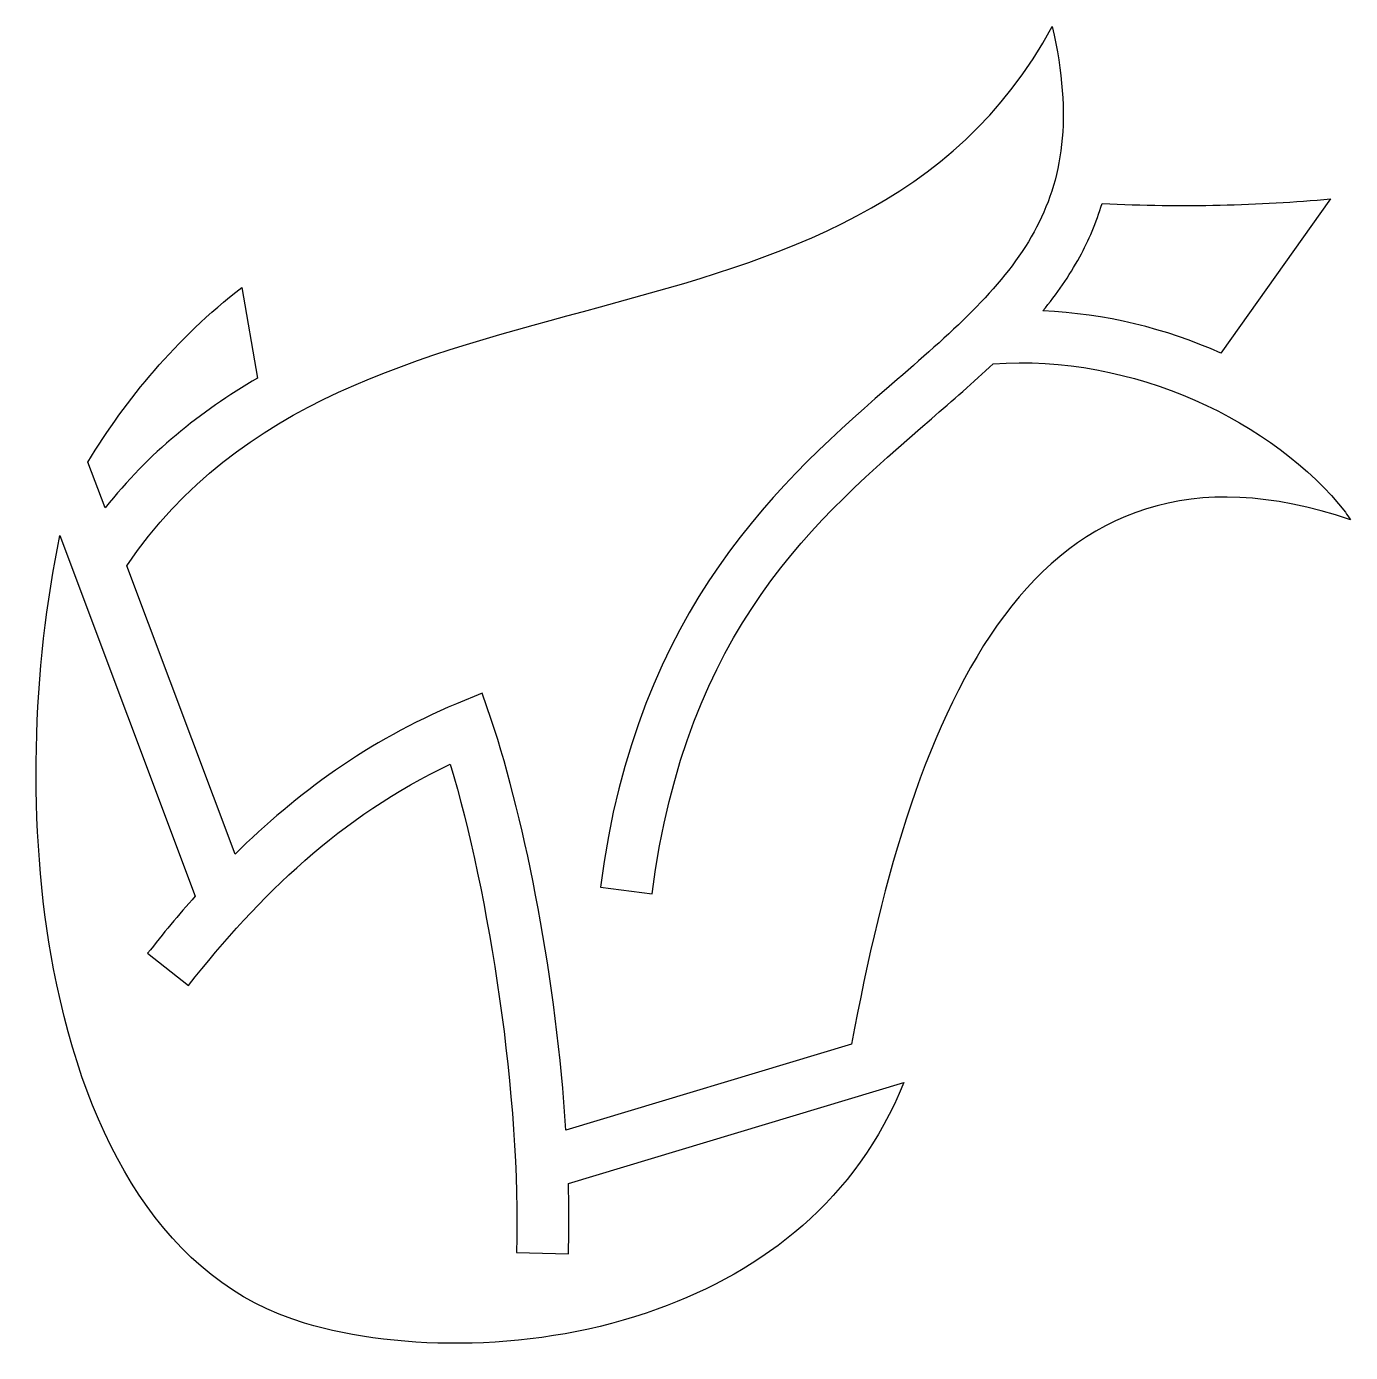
# Model space of a CAD drawing. Header units: centimetres. Extents: x -10.1 to 9.9, y -10.1 to 10.
import ezdxf

# ---------------------------------------------------------------- set-up
doc = ezdxf.new("R2010")
doc.units = ezdxf.units.CM
doc.header["$MEASUREMENT"] = 0
doc.layers.add('Layer 1', color=7, linetype='Continuous')

msp = doc.modelspace()

# ---------------------------------------------------------------- linework, layer by layer
at = {"layer": 'Layer 1'}
for points, knots in [([(5.40277, 9.99507), (2.45038, 4.54347), (-5.22651, 6.84491), (-8.61808, 1.82473), (-8.61808, 1.82473), (-8.61808, 1.82473), (-6.97859, -2.54665), (-6.97859, -2.54665), (-6.97859, -2.54665), (-6.05047, -1.62794), (-4.96372, -0.82675), (-3.62341, -0.26705), (-3.62341, -0.26705), (-3.62341, -0.26705), (-3.23302, -0.10394), (-3.23302, -0.10394), (-3.23302, -0.10394), (-3.23302, -0.10394), (-3.09808, -0.50496), (-3.09808, -0.50496), (-3.09808, -0.50496), (-2.56782, -2.08162), (-2.10755, -4.49257), (-1.96545, -6.72495), (-1.96545, -6.72495), (-1.96545, -6.72495), (2.36166, -5.42221), (2.36166, -5.42221), (2.36166, -5.42221), (3.30395, -0.33157), (5.07576, 4.1592), (9.92002, 2.52224), (9.92002, 2.52224), (9.89523, 2.56019), (9.86879, 2.59823), (9.84226, 2.6355), (9.84226, 2.6355), (8.77794, 4.00301), (6.60608, 5.0454), (4.5054, 4.88491), (4.5054, 4.88491), (4.20795, 4.60323), (3.89228, 4.33053), (3.57113, 4.05209), (3.57113, 4.05209), (1.81576, 2.52995), (-0.13986, 0.87617), (-0.66148, -3.14809), (-0.66148, -3.14809), (-0.66148, -3.14809), (-1.44424, -3.04663), (-1.44424, -3.04663), (-1.44424, -3.04663), (-0.89302, 1.2058), (1.30068, 3.12684), (3.05458, 4.64776), (3.05458, 4.64776), (3.93151, 5.40813), (4.6864, 6.07768), (5.12608, 6.88266), (5.12608, 6.88266), (5.55408, 7.66631), (5.72149, 8.59076), (5.40279, 9.99508), (5.40279, 9.99508), (5.40279, 9.99508), (5.40277, 9.99507), (5.40277, 9.99507)], [0, 0, 0, 0, 0.05555556, 0.05555556, 0.05555556, 0.05555556, 0.11111111, 0.11111111, 0.11111111, 0.11111111, 0.16666667, 0.16666667, 0.16666667, 0.16666667, 0.22222222, 0.22222222, 0.22222222, 0.22222222, 0.27777778, 0.27777778, 0.27777778, 0.27777778, 0.33333333, 0.33333333, 0.33333333, 0.33333333, 0.38888889, 0.38888889, 0.38888889, 0.38888889, 0.44444444, 0.44444444, 0.44444444, 0.44444444, 0.5, 0.5, 0.5, 0.5, 0.55555556, 0.55555556, 0.55555556, 0.55555556, 0.61111111, 0.61111111, 0.61111111, 0.61111111, 0.66666667, 0.66666667, 0.66666667, 0.66666667, 0.72222222, 0.72222222, 0.72222222, 0.72222222, 0.77777778, 0.77777778, 0.77777778, 0.77777778, 0.83333333, 0.83333333, 0.83333333, 0.83333333, 0.88888889, 0.88888889, 0.88888889, 0.88888889, 1, 1, 1, 1]), ([(9.6156, 7.38201), (8.53968, 7.28637), (7.38964, 7.25239), (6.15656, 7.31353), (6.15656, 7.31353), (6.06957, 7.02582), (5.95584, 6.757), (5.81795, 6.50441), (5.81795, 6.50441), (5.65746, 6.21067), (5.46838, 5.94046), (5.25922, 5.68475), (5.25922, 5.68475), (6.20231, 5.64646), (7.1241, 5.41825), (7.95396, 5.047), (7.95396, 5.047), (7.95396, 5.047), (9.61563, 7.38205), (9.61563, 7.38205), (9.61563, 7.38205), (9.61563, 7.38205), (9.6156, 7.38201), (9.6156, 7.38201)], [0, 0, 0, 0, 0.14285714, 0.14285714, 0.14285714, 0.14285714, 0.28571429, 0.28571429, 0.28571429, 0.28571429, 0.42857143, 0.42857143, 0.42857143, 0.42857143, 0.57142857, 0.57142857, 0.57142857, 0.57142857, 0.71428571, 0.71428571, 0.71428571, 0.71428571, 1, 1, 1, 1]), ([(-6.87481, 6.04326), (-7.88709, 5.25792), (-8.61753, 4.35612), (-9.20754, 3.39638), (-9.20754, 3.39638), (-9.20754, 3.39638), (-8.94639, 2.70019), (-8.94639, 2.70019), (-8.94639, 2.70019), (-8.28971, 3.53149), (-7.50762, 4.15773), (-6.64001, 4.66775), (-6.64001, 4.66775), (-6.64001, 4.66775), (-6.8748, 6.04327), (-6.8748, 6.04327), (-6.8748, 6.04327), (-6.8748, 6.04327), (-6.87481, 6.04326), (-6.87481, 6.04326)], [0, 0, 0, 0, 0.16666667, 0.16666667, 0.16666667, 0.16666667, 0.33333333, 0.33333333, 0.33333333, 0.33333333, 0.5, 0.5, 0.5, 0.5, 0.66666667, 0.66666667, 0.66666667, 0.66666667, 1, 1, 1, 1]), ([(-9.63091, 2.28112), (-10.04555, 0.29543), (-10.13735, -2.13252), (-9.72663, -4.28393), (-9.72663, -4.28393), (-9.22871, -6.89227), (-8.03544, -9.02487), (-5.92506, -9.6512), (-5.92506, -9.6512), (-4.46879, -10.08334), (-2.39771, -10.09565), (-0.58153, -9.44053), (-0.58153, -9.44053), (1.03182, -8.85853), (2.43787, -7.78071), (3.15211, -6.00721), (3.15211, -6.00721), (3.15211, -6.00721), (-1.92799, -7.53664), (-1.92799, -7.53664), (-1.92799, -7.53664), (-1.91787, -7.90224), (-1.91732, -8.25957), (-1.92816, -8.60319), (-1.92816, -8.60319), (-1.92816, -8.60319), (-2.71586, -8.57844), (-2.71586, -8.57844), (-2.71586, -8.57844), (-2.64261, -6.24908), (-3.13218, -3.13489), (-3.71714, -1.17965), (-3.71714, -1.17965), (-5.38067, -1.97102), (-6.61543, -3.172), (-7.68262, -4.53352), (-7.68262, -4.53352), (-7.68262, -4.53352), (-8.30291, -4.04732), (-8.30291, -4.04732), (-8.30291, -4.04732), (-8.07267, -3.75354), (-7.83286, -3.46435), (-7.58154, -3.18275), (-7.58154, -3.18275), (-7.58154, -3.18275), (-9.6309, 2.28121), (-9.6309, 2.28121), (-9.6309, 2.28121), (-9.6309, 2.28121), (-9.63091, 2.28112), (-9.63091, 2.28112)], [0, 0, 0, 0, 0.07142857, 0.07142857, 0.07142857, 0.07142857, 0.14285714, 0.14285714, 0.14285714, 0.14285714, 0.21428571, 0.21428571, 0.21428571, 0.21428571, 0.28571429, 0.28571429, 0.28571429, 0.28571429, 0.35714286, 0.35714286, 0.35714286, 0.35714286, 0.42857143, 0.42857143, 0.42857143, 0.42857143, 0.5, 0.5, 0.5, 0.5, 0.57142857, 0.57142857, 0.57142857, 0.57142857, 0.64285714, 0.64285714, 0.64285714, 0.64285714, 0.71428571, 0.71428571, 0.71428571, 0.71428571, 0.78571429, 0.78571429, 0.78571429, 0.78571429, 0.85714286, 0.85714286, 0.85714286, 0.85714286, 1, 1, 1, 1])]:
    msp.add_open_spline(points, degree=3, knots=knots, dxfattribs=at)

doc.saveas('drawing.dxf')
